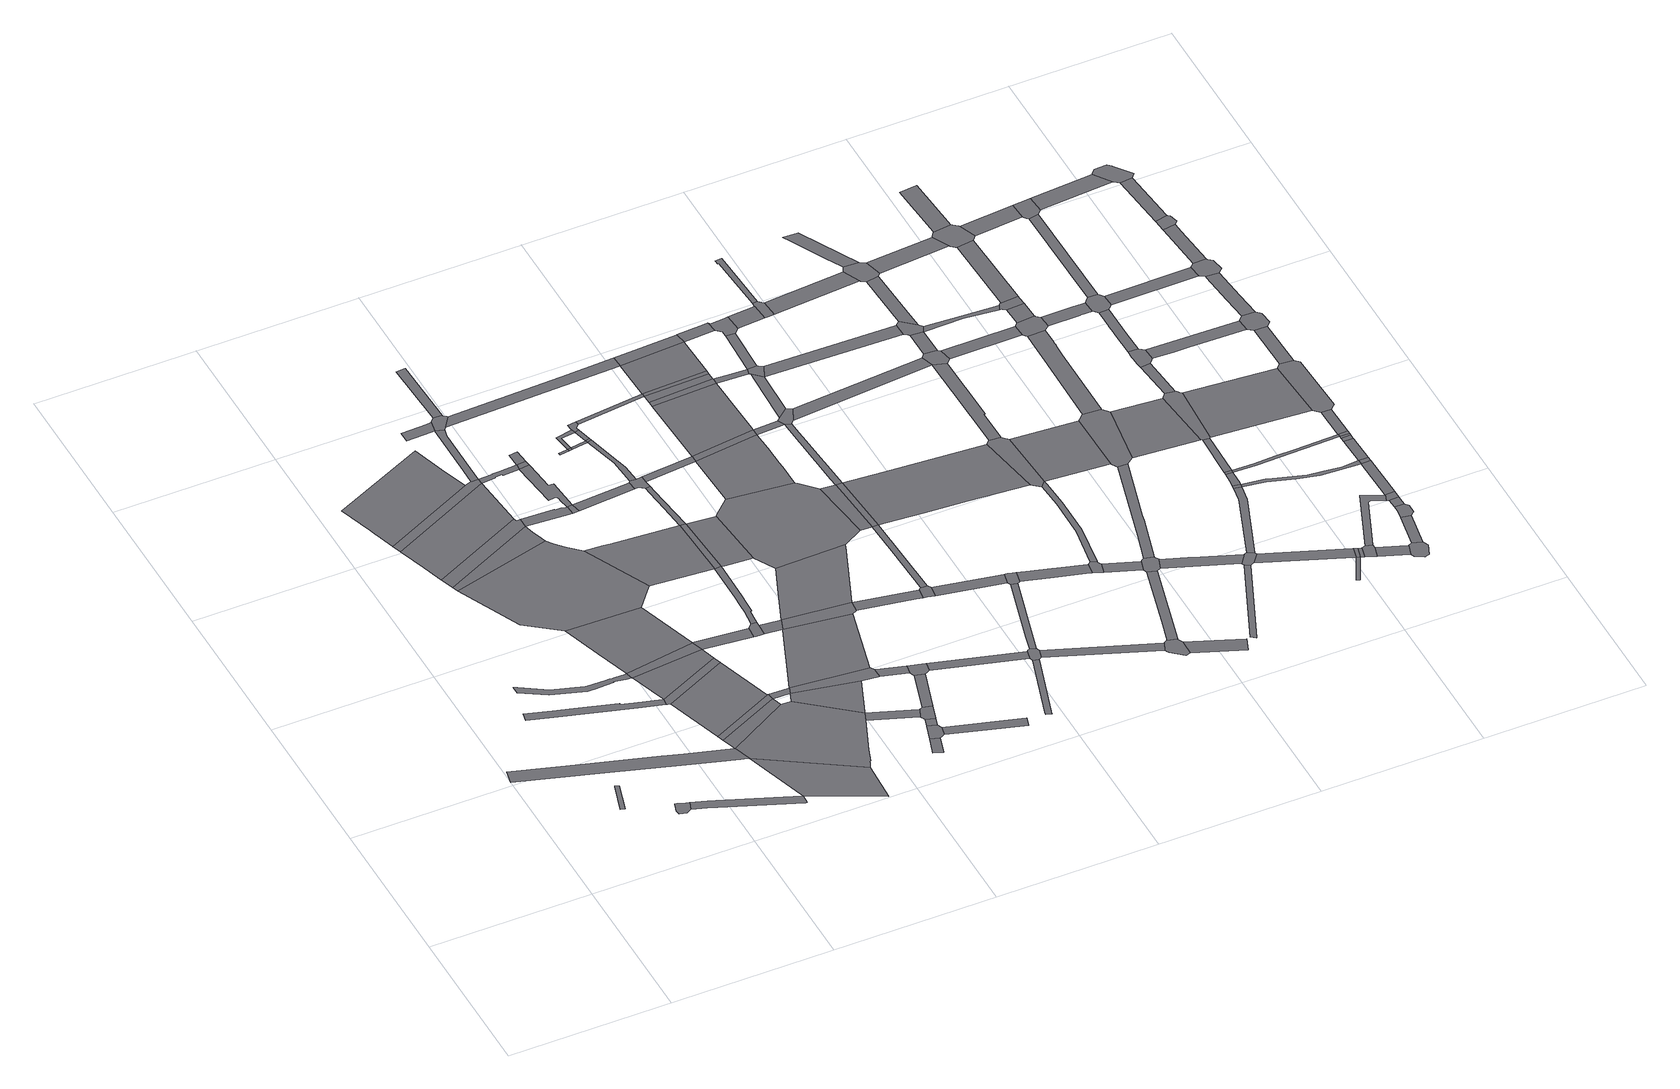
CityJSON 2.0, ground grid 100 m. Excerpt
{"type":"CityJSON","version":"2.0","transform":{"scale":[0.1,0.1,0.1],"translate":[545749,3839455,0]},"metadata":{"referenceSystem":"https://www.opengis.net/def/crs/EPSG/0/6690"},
"CityObjects":{
"road1":{"type":"Road","geometry":[{"type":"MultiSurface","lod":"1","boundaries":[[[0,1,2,3,4,5]]]}]},
"road2":{"type":"Road","geometry":[{"type":"MultiSurface","lod":"1","boundaries":[[[6,7,8,9,10,11,12,13]]]}]},
"road3":{"type":"Road","attributes":{"RoadStructureAttribute.sectionType":"1"},"geometry":[{"type":"MultiSurface","lod":"1","boundaries":[[[14,15,16,17,18,19,20,21,22,23,24,25,26]]]}]},
"road4":{"type":"Road","attributes":{"RoadStructureAttribute.sectionType":"1"},"geometry":[{"type":"MultiSurface","lod":"1","boundaries":[[[27,28,29,30,31,32,33,34,35,36,37,38]]]}]},
"road5":{"type":"Road","attributes":{"RoadStructureAttribute.sectionType":"1"},"geometry":[{"type":"MultiSurface","lod":"1","boundaries":[[[39,40,41,42,43,44,45,46,47,48,49,50,51,52,53,54,55,56,57,58,59,60,61]]]}]},
"road6":{"type":"Road","attributes":{"RoadStructureAttribute.sectionType":"1"},"geometry":[{"type":"MultiSurface","lod":"1","boundaries":[[[62,63,13,12,64,65,66,67,68,69]]]}]},
"road7":{"type":"Road","attributes":{"function":"2","RoadStructureAttribute.sectionType":"1"},"geometry":[{"type":"MultiSurface","lod":"1","boundaries":[[[70,71,72,73,74,75,76,77,78]]]}]},
"road8":{"type":"Road","geometry":[{"type":"MultiSurface","lod":"1","boundaries":[[[79,80,81,82,83,84]]]}]},
"road9":{"type":"Road","attributes":{"RoadStructureAttribute.sectionType":"1"},"geometry":[{"type":"MultiSurface","lod":"1","boundaries":[[[85,84,83,86,87,88]]]}]},
"road10":{"type":"Road","attributes":{"function":"2","RoadStructureAttribute.sectionType":"1"},"geometry":[{"type":"MultiSurface","lod":"1","boundaries":[[[89,90,87,86,91,92]]]}]},
"road11":{"type":"Road","attributes":{"RoadStructureAttribute.sectionType":"1"},"geometry":[{"type":"MultiSurface","lod":"1","boundaries":[[[93,94,95,78,77,81,80,96,97]]]}]},
"road12":{"type":"Road","geometry":[{"type":"MultiSurface","lod":"1","boundaries":[[[98,99,100,92,91,101,102,103,104,105,106]]]}]},
"road13":{"type":"Road","attributes":{"function":"2","RoadStructureAttribute.sectionType":"1"},"geometry":[{"type":"MultiSurface","lod":"1","boundaries":[[[107,108,109,110,111,38,112]]]}]},
"road14":{"type":"Road","attributes":{"function":"2","RoadStructureAttribute.sectionType":"1"},"geometry":[{"type":"MultiSurface","lod":"1","boundaries":[[[102,113,114,115,116,117,118,103]]]}]},
"road15":{"type":"Road","geometry":[{"type":"MultiSurface","lod":"1","boundaries":[[[25,119,69,120,121]]]}]},
"road16":{"type":"Road","geometry":[{"type":"MultiSurface","lod":"1","boundaries":[[[112,38,37,122,123,124,125]]]}]},
"road17":{"type":"Road","geometry":[{"type":"MultiSurface","lod":"1","boundaries":[[[117,116,61,60,109,108]]]}]},
"road18":{"type":"Road","attributes":{"function":"2","RoadStructureAttribute.sectionType":"1"},"geometry":[{"type":"MultiSurface","lod":"1","boundaries":[[[125,124,126,127]]]}]},
"road19":{"type":"Road","geometry":[{"type":"MultiSurface","lod":"1","boundaries":[[[128,129,130,131,132,26,133]]]}]},
"road20":{"type":"Road","geometry":[{"type":"MultiSurface","lod":"1","boundaries":[[[127,126,130,129,134]]]}]},
"road21":{"type":"Road","geometry":[{"type":"MultiSurface","lod":"1","boundaries":[[[133,26,25,121,135,136,137,138,139,140,141,142]]]}]},
"road22":{"type":"Road","attributes":{"RoadStructureAttribute.sectionType":"1"},"geometry":[{"type":"MultiSurface","lod":"1","boundaries":[[[143,144,145,146,147,148]]]}]},
"road23":{"type":"Road","geometry":[{"type":"MultiSurface","lod":"1","boundaries":[[[149,134,129,150,151]]]}]},
"road24":{"type":"Road","attributes":{"RoadStructureAttribute.sectionType":"1"},"geometry":[{"type":"MultiSurface","lod":"1","boundaries":[[[148,152,93,97,153,154,155]]]}]},
"road25":{"type":"Road","geometry":[{"type":"MultiSurface","lod":"1","boundaries":[[[156,157,158,159,88,87,160,161,162]]]}]},
"road26":{"type":"Road","attributes":{"RoadStructureAttribute.sectionType":"1"},"geometry":[{"type":"MultiSurface","lod":"1","boundaries":[[[163,164,117,108,165,166]]]}]},
"road27":{"type":"Road","geometry":[{"type":"MultiSurface","lod":"1","boundaries":[[[167,168,169,170,96,80,171,172,173,174,175]]]}]},
"road28":{"type":"Road","geometry":[{"type":"MultiSurface","lod":"1","boundaries":[[[176,177,178,143,148,155,179,180,181,182,183,184]]]}]},
"road29":{"type":"Road","geometry":[{"type":"MultiSurface","lod":"1","boundaries":[[[150,185,142,141,186,187]]]}]},
"road30":{"type":"Road","geometry":[{"type":"MultiSurface","lod":"1","boundaries":[[[188,162,161,189]]]}]},
"road31":{"type":"Road","attributes":{"RoadStructureAttribute.sectionType":"1"},"geometry":[{"type":"MultiSurface","lod":"1","boundaries":[[[190,191,192,193,175,194,195,196,197,198,199,162,188]]]}]},
"road32":{"type":"Road","attributes":{"RoadStructureAttribute.sectionType":"1"},"geometry":[{"type":"MultiSurface","lod":"1","boundaries":[[[200,201,176,184]]]}]},
"road33":{"type":"Road","attributes":{"function":"2","RoadStructureAttribute.sectionType":"1"},"geometry":[{"type":"MultiSurface","lod":"1","boundaries":[[[202,203,106,105,204,205,206]]]}]},
"road34":{"type":"Road","geometry":[{"type":"MultiSurface","lod":"1","boundaries":[[[207,167,175,193]]]}]},
"road35":{"type":"Road","geometry":[{"type":"MultiSurface","lod":"1","boundaries":[[[208,209,167,207]]]}]},
"road36":{"type":"Road","geometry":[{"type":"MultiSurface","lod":"1","boundaries":[[[210,211,166,165,212,213,214,215,216]]]}]},
"road37":{"type":"Road","geometry":[{"type":"MultiSurface","lod":"1","boundaries":[[[151,150,187,217,218,219,220,221]]]}]},
"road38":{"type":"Road","attributes":{"RoadStructureAttribute.sectionType":"1"},"geometry":[{"type":"MultiSurface","lod":"1","boundaries":[[[141,140,222,223]]]}]},
"road39":{"type":"Road","attributes":{"RoadStructureAttribute.sectionType":"1"},"geometry":[{"type":"MultiSurface","lod":"1","boundaries":[[[224,225,215,214,226,227]]]}]},
"road40":{"type":"Road","attributes":{"RoadStructureAttribute.sectionType":"1"},"geometry":[{"type":"MultiSurface","lod":"1","boundaries":[[[228,229,230,231]]]}]},
"road41":{"type":"Road","attributes":{"RoadStructureAttribute.sectionType":"1"},"geometry":[{"type":"MultiSurface","lod":"1","boundaries":[[[232,233,234,235,236,205,237,238,239,240,210,216]]]}]},
"road42":{"type":"Road","attributes":{"RoadStructureAttribute.sectionType":"1"},"geometry":[{"type":"MultiSurface","lod":"1","boundaries":[[[241,188,189,242]]]}]},
"road43":{"type":"Road","geometry":[{"type":"MultiSurface","lod":"1","boundaries":[[[226,243,244,151,221,245]]]}]},
"road44":{"type":"Road","geometry":[{"type":"MultiSurface","lod":"1","boundaries":[[[246,228,231,247,248,249,250,251,252,253]]]}]},
"road45":{"type":"Road","attributes":{"RoadStructureAttribute.sectionType":"1"},"geometry":[{"type":"MultiSurface","lod":"1","boundaries":[[[254,246,253,255]]]}]},
"road46":{"type":"Road","geometry":[{"type":"MultiSurface","lod":"1","boundaries":[[[256,257,258,259]]]}]},
"road47":{"type":"Road","geometry":[{"type":"MultiSurface","lod":"1","boundaries":[[[260,223,222,261,262,254,255,263]]]}]},
"road48":{"type":"Road","geometry":[{"type":"MultiSurface","lod":"1","boundaries":[[[206,205,236,264]]]}]},
"road49":{"type":"Road","geometry":[{"type":"MultiSurface","lod":"1","boundaries":[[[265,256,259,266]]]}]},
"road50":{"type":"Road","attributes":{"RoadStructureAttribute.sectionType":"1"},"geometry":[{"type":"MultiSurface","lod":"1","boundaries":[[[267,268,256,265,269,270]]]}]},
"road51":{"type":"Road","attributes":{"RoadStructureAttribute.sectionType":"1"},"geometry":[{"type":"MultiSurface","lod":"1","boundaries":[[[271,265,266,272]]]}]},
"road52":{"type":"Road","attributes":{"RoadStructureAttribute.sectionType":"1"},"geometry":[{"type":"MultiSurface","lod":"1","boundaries":[[[273,274,275,276,277,206,264]]]}]},
"road53":{"type":"Road","geometry":[{"type":"MultiSurface","lod":"1","boundaries":[[[227,226,245,278,279,280]]]}]},
"road54":{"type":"Road","attributes":{"RoadStructureAttribute.sectionType":"1"},"geometry":[{"type":"MultiSurface","lod":"1","boundaries":[[[281,219,218,282,283]]]}]},
"road55":{"type":"Road","attributes":{"RoadStructureAttribute.sectionType":"1"},"geometry":[{"type":"MultiSurface","lod":"1","boundaries":[[[284,260,263,285]]]}]},
"road56":{"type":"Road","geometry":[{"type":"MultiSurface","lod":"1","boundaries":[[[286,241,242,287,275,274,288,289,290]]]}]},
"road57":{"type":"Road","attributes":{"function":"2","RoadStructureAttribute.sectionType":"1"},"geometry":[{"type":"MultiSurface","lod":"1","boundaries":[[[291,264,236,292,293,294,295,296,297]]]}]},
"road58":{"type":"Road","attributes":{"RoadStructureAttribute.sectionType":"1"},"geometry":[{"type":"MultiSurface","lod":"1","boundaries":[[[298,299,300,272,301,286,290]]]}]},
"road59":{"type":"Road","geometry":[{"type":"MultiSurface","lod":"1","boundaries":[[[302,271,272,300]]]}]},
"road60":{"type":"Road","attributes":{"RoadStructureAttribute.sectionType":"1"},"geometry":[{"type":"MultiSurface","lod":"1","boundaries":[[[303,270,271,302]]]}]},
"road61":{"type":"Road","attributes":{"RoadStructureAttribute.sectionType":"1"},"geometry":[{"type":"MultiSurface","lod":"1","boundaries":[[[250,249,304,305,306]]]}]},
"road62":{"type":"Road","geometry":[{"type":"MultiSurface","lod":"1","boundaries":[[[307,308,309,267,270,303,310,311]]]}]},
"road63":{"type":"Road","attributes":{"RoadStructureAttribute.sectionType":"1"},"geometry":[{"type":"MultiSurface","lod":"1","boundaries":[[[312,313,180,179,314]]]}]},
"road64":{"type":"Road","geometry":[{"type":"MultiSurface","lod":"1","boundaries":[[[283,282,315,316,284,285,317,318,319,320]]]}]},
"road65":{"type":"Road","geometry":[{"type":"MultiSurface","lod":"1","boundaries":[[[321,322,323,324,325,227,280]]]}]},
"road66":{"type":"Road"},
"road67":{"type":"Road","attributes":{"RoadStructureAttribute.sectionType":"1"},"geometry":[{"type":"MultiSurface","lod":"1","boundaries":[[[326,289,288,327]]]}]},
"road68":{"type":"Road","attributes":{"RoadStructureAttribute.sectionType":"1"},"geometry":[{"type":"MultiSurface","lod":"1","boundaries":[[[328,307,311,329]]]}]},
"road69":{"type":"Road","attributes":{"RoadStructureAttribute.sectionType":"1"},"geometry":[{"type":"MultiSurface","lod":"1","boundaries":[[[280,279,330,331,332,333]]]}]},
"road70":{"type":"Road","attributes":{"RoadStructureAttribute.sectionType":"1"},"geometry":[{"type":"MultiSurface","lod":"1","boundaries":[[[320,319,334,335]]]}]},
"road71":{"type":"Road","geometry":[{"type":"MultiSurface","lod":"1","boundaries":[[[336,337,338,297,296,339,324,323,340,341,342,343]]]}]},
"road72":{"type":"Road","attributes":{"RoadStructureAttribute.sectionType":"1"},"geometry":[{"type":"MultiSurface","lod":"1","boundaries":[[[344,345,346,347,348,349,350]]]}]},
"road73":{"type":"Road","geometry":[{"type":"MultiSurface","lod":"1","boundaries":[[[351,352,353,354,355,356,357,358,327,359,360,336,343]]]}]},
"road74":{"type":"Road","geometry":[{"type":"MultiSurface","lod":"1","boundaries":[[[361,326,327,358]]]}]},
"road75":{"type":"Road","geometry":[{"type":"MultiSurface","lod":"1","boundaries":[[[362,363,332,331,364,365,366,367,368,369]]]}]},
"road76":{"type":"Road","geometry":[{"type":"MultiSurface","lod":"1","boundaries":[[[370,371,372,373,326,361]]]}]},
"road77":{"type":"Road","geometry":[{"type":"MultiSurface","lod":"1","boundaries":[[[374,375,376,335,334,377,344,350,378,379,380,381,382,383]]]}]},
"road78":{"type":"Road","attributes":{"RoadStructureAttribute.sectionType":"1"},"geometry":[{"type":"MultiSurface","lod":"1","boundaries":[[[384,385,386,387,362,369]]]}]},
"road79":{"type":"Road","geometry":[{"type":"MultiSurface","lod":"1","boundaries":[[[388,389,373,372,390]]]}]},
"road80":{"type":"Road","attributes":{"RoadStructureAttribute.sectionType":"1"},"geometry":[{"type":"MultiSurface","lod":"1","boundaries":[[[391,329,392,389,388]]]}]},
"road81":{"type":"Road","attributes":{"function":"2"},"geometry":[{"type":"MultiSurface","lod":"1","boundaries":[[[341,340,385,393]]]}]},
"road82":{"type":"Road","geometry":[{"type":"MultiSurface","lod":"1","boundaries":[[[394,328,329,391]]]}]},
"road83":{"type":"Road","attributes":{"RoadStructureAttribute.sectionType":"1"},"geometry":[{"type":"MultiSurface","lod":"1","boundaries":[[[395,314,328,394,396]]]}]},
"road84":{"type":"Road","geometry":[{"type":"MultiSurface","lod":"1","boundaries":[[[397,393,385,384,398]]]}]},
"road85":{"type":"Road","attributes":{"RoadStructureAttribute.sectionType":"1"},"geometry":[{"type":"MultiSurface","lod":"1","boundaries":[[[366,365,399,400]]]}]},
"road86":{"type":"Road","geometry":[{"type":"MultiSurface","lod":"1","boundaries":[[[401,312,314,395]]]}]},
"road87":{"type":"Road","attributes":{"RoadStructureAttribute.sectionType":"1"},"geometry":[{"type":"MultiSurface","lod":"1","boundaries":[[[402,403,374,383,404,405]]]}]},
"road88":{"type":"Road","attributes":{"RoadStructureAttribute.sectionType":"1"},"geometry":[{"type":"MultiSurface","lod":"1","boundaries":[[[406,361,358,407,408]]]}]},
"road89":{"type":"Road","attributes":{"RoadStructureAttribute.sectionType":"1"},"geometry":[{"type":"MultiSurface","lod":"1","boundaries":[[[408,409,410,411,412,393,397,413,414,415]]]}]},
"road90":{"type":"Road","attributes":{"RoadStructureAttribute.sectionType":"1"},"geometry":[{"type":"MultiSurface","lod":"1","boundaries":[[[416,380,379,417,418]]]}]},
"road91":{"type":"Road","geometry":[{"type":"MultiSurface","lod":"1","boundaries":[[[419,420,421,422,423,406,408,415,424,425,426]]]}]},
"road92":{"type":"Road"},
"road93":{"type":"Road","attributes":{"RoadStructureAttribute.sectionType":"1"},"geometry":[{"type":"MultiSurface","lod":"1","boundaries":[[[427,390,372,428,429]]]}]},
"road94":{"type":"Road","geometry":[{"type":"MultiSurface","lod":"1","boundaries":[[[430,431,432,400,399,433,402,405,434,435]]]}]},
"road95":{"type":"Road","attributes":{"RoadStructureAttribute.sectionType":"1"},"geometry":[{"type":"MultiSurface","lod":"1","boundaries":[[[436,437,438,439,421,420,440,441]]]}]},
"road96":{"type":"Road","attributes":{"RoadStructureAttribute.sectionType":"1"},"geometry":[{"type":"MultiSurface","lod":"1","boundaries":[[[442,443,444,401,395,445]]]}]},
"road97":{"type":"Road","geometry":[{"type":"MultiSurface","lod":"1","boundaries":[[[446,447,429,428,448,436,441,449]]]}]},
"road98":{"type":"Road","attributes":{"RoadStructureAttribute.sectionType":"1"},"geometry":[{"type":"MultiSurface","lod":"1","boundaries":[[[450,451,452,429,447,453]]]}]},
"road99":{"type":"Road","attributes":{"RoadStructureAttribute.sectionType":"1"},"geometry":[{"type":"MultiSurface","lod":"1","boundaries":[[[454,455,456,457,435,434,458,459,460,461,462]]]}]},
"road100":{"type":"Road","attributes":{"function":"2"},"geometry":[{"type":"MultiSurface","lod":"1","boundaries":[[[463,398,384,464,465,466,467,468,469]]]}]},
"road101":{"type":"Road","geometry":[{"type":"MultiSurface","lod":"1","boundaries":[[[470,471,472,442,445,473,474,475,450,453,476,477,478]]]}]},
"road102":{"type":"Road","geometry":[{"type":"MultiSurface","lod":"1","boundaries":[[[479,480,481,418,417,482,483,484,485,486,487,488,489,490]]]}]},
"road103":{"type":"Road","attributes":{"RoadStructureAttribute.sectionType":"1"},"geometry":[{"type":"MultiSurface","lod":"1","boundaries":[[[491,492,478,477,493]]]}]},
"road104":{"type":"Road","geometry":[{"type":"MultiSurface","lod":"1","boundaries":[[[494,495,496,462,461,497,498,499,500,501]]]}]},
"road105":{"type":"Road","attributes":{"RoadStructureAttribute.sectionType":"1"},"geometry":[{"type":"MultiSurface","lod":"1","boundaries":[[[502,426,425,503]]]}]},
"road106":{"type":"Road","attributes":{"RoadStructureAttribute.sectionType":"1"},"geometry":[{"type":"MultiSurface","lod":"1","boundaries":[[[504,505,479,490,506]]]}]},
"road107":{"type":"Road","attributes":{"RoadStructureAttribute.sectionType":"1"},"geometry":[{"type":"MultiSurface","lod":"1","boundaries":[[[487,486,507,508]]]}]},
"road108":{"type":"Road","geometry":[{"type":"MultiSurface","lod":"1","boundaries":[[[509,510,511,512,491,493,513,514,515,516]]]}]},
"road109":{"type":"Road","attributes":{"RoadStructureAttribute.sectionType":"1"},"geometry":[{"type":"MultiSurface","lod":"1","boundaries":[[[498,497,517,518]]]}]},
"road110":{"type":"Road","attributes":{"RoadStructureAttribute.sectionType":"1"},"geometry":[{"type":"MultiSurface","lod":"1","boundaries":[[[519,449,441,520,521]]]}]},
"road111":{"type":"Road","attributes":{"RoadStructureAttribute.sectionType":"1"},"geometry":[{"type":"MultiSurface","lod":"1","boundaries":[[[522,523,524,525,526,511,510]]]}]},
"road112":{"type":"Road","attributes":{"RoadStructureAttribute.sectionType":"1"},"geometry":[{"type":"MultiSurface","lod":"1","boundaries":[[[527,528,529,530,531,532,533,494,501]]]}]},
"road113":{"type":"Road","geometry":[{"type":"MultiSurface","lod":"1","boundaries":[[[534,535,536,518,517,537,538,504,506,539,540,541,542,543,544,545]]]}]},
"road114":{"type":"Road","geometry":[{"type":"MultiSurface","lod":"1","boundaries":[[[546,547,548,469,468,531,530,549,550]]]}]},
"road115":{"type":"Road","attributes":{"RoadStructureAttribute.sectionType":"1"},"geometry":[{"type":"MultiSurface","lod":"1","boundaries":[[[551,516,515,552]]]}]},
"road116":{"type":"Road","attributes":{"RoadStructureAttribute.sectionType":"1"},"geometry":[{"type":"MultiSurface","lod":"1","boundaries":[[[503,553,554,546,550,555,556,557,558,559,560]]]}]},
"road117":{"type":"Road","attributes":{"RoadStructureAttribute.sectionType":"1"},"geometry":[{"type":"MultiSurface","lod":"1","boundaries":[[[561,562,563,564,565]]]}]},
"road118":{"type":"Road","attributes":{"RoadStructureAttribute.sectionType":"1"},"geometry":[{"type":"MultiSurface","lod":"1","boundaries":[[[566,567,542,541,568,569]]]}]},
"road119":{"type":"Road","attributes":{"RoadStructureAttribute.sectionType":"1"},"geometry":[{"type":"MultiSurface","lod":"1","boundaries":[[[570,571,572,573,574,534,545]]]}]},
"road120":{"type":"Road","attributes":{"function":"2"},"geometry":[{"type":"MultiSurface","lod":"1","boundaries":[[[549,530,575,576]]]}]},
"road121":{"type":"Road","geometry":[{"type":"MultiSurface","lod":"1","boundaries":[[[577,502,503,560,578,579,580]]]}]},
"road122":{"type":"Road","attributes":{"RoadStructureAttribute.sectionType":"1"},"geometry":[{"type":"MultiSurface","lod":"1","boundaries":[[[581,577,580,582,583]]]}]},
"road123":{"type":"Road","geometry":[{"type":"MultiSurface","lod":"1","boundaries":[[[584,585,521,520,586,587,581,583,588,589]]]}]},
"road124":{"type":"Road","attributes":{"RoadStructureAttribute.sectionType":"1"},"geometry":[{"type":"MultiSurface","lod":"1","boundaries":[[[590,591,592,593,584,589]]]}]},
"road125":{"type":"Road","attributes":{"RoadStructureAttribute.sectionType":"1"},"geometry":[{"type":"MultiSurface","lod":"1","boundaries":[[[594,595,596,597,598,599,600,601,602]]]}]},
"road126":{"type":"Road","geometry":[{"type":"MultiSurface","lod":"1","boundaries":[[[603,569,568,604,561,565,605,606,607,608,609]]]}]},
"road127":{"type":"Road","geometry":[{"type":"MultiSurface","lod":"1","boundaries":[[[599,610,611,551,552,612,593,592,613,614,615,600]]]}]},
"road128":{"type":"Road","geometry":[{"type":"MultiSurface","lod":"1","boundaries":[[[616,617,618,576,575,619,573,572,620,621,622,623]]]}]},
"road129":{"type":"Road","attributes":{"RoadStructureAttribute.sectionType":"1"},"geometry":[{"type":"MultiSurface","lod":"1","boundaries":[[[579,578,624,625]]]}]},
"road130":{"type":"Road","attributes":{"RoadStructureAttribute.sectionType":"1"},"geometry":[{"type":"MultiSurface","lod":"1","boundaries":[[[626,627,588,583,628,629,630,631]]]}]},
"road131":{"type":"Road","attributes":{"RoadStructureAttribute.sectionType":"1"},"geometry":[{"type":"MultiSurface","lod":"1","boundaries":[[[632,633,634,603,609,635,636]]]}]},
"road132":{"type":"Road","attributes":{"RoadStructureAttribute.sectionType":"1"},"geometry":[{"type":"MultiSurface","lod":"1","boundaries":[[[608,607,637,638,639]]]}]},
"road133":{"type":"Road","attributes":{"RoadStructureAttribute.sectionType":"1"},"geometry":[{"type":"MultiSurface","lod":"1","boundaries":[[[640,641,642,643,644,645,646,647,648,649,650,616,623]]]}]},
"road134":{"type":"Road","attributes":{"RoadStructureAttribute.sectionType":"1"},"geometry":[{"type":"MultiSurface","lod":"1","boundaries":[[[651,615,614,652]]]}]},
"road135":{"type":"Road","attributes":{"function":"2"},"geometry":[{"type":"MultiSurface","lod":"1","boundaries":[[[622,621,653,654]]]}]},
"road136":{"type":"Road","geometry":[{"type":"MultiSurface","lod":"1","boundaries":[[[655,632,636,656]]]}]},
"road137":{"type":"Road","attributes":{"RoadStructureAttribute.sectionType":"1"},"geometry":[{"type":"MultiSurface","lod":"1","boundaries":[[[657,658,655,656,659,660,661]]]}]},
"road138":{"type":"Road","geometry":[{"type":"MultiSurface","lod":"1","boundaries":[[[638,662,663,664,665]]]}]},
"road139":{"type":"Road","geometry":[{"type":"MultiSurface","lod":"1","boundaries":[[[666,657,661,667]]]}]},
"road140":{"type":"Road","geometry":[{"type":"MultiSurface","lod":"1","boundaries":[[[668,669,670,625,624,647,646,671,672,673]]]}]},
"road141":{"type":"Road","attributes":{"RoadStructureAttribute.sectionType":"1"},"geometry":[{"type":"MultiSurface","lod":"1","boundaries":[[[674,675,676,670,669]]]}]},
"road142":{"type":"Road","attributes":{"RoadStructureAttribute.sectionType":"1"},"geometry":[{"type":"MultiSurface","lod":"1","boundaries":[[[677,666,667,678,679]]]}]},
"road143":{"type":"Road","geometry":[{"type":"MultiSurface","lod":"1","boundaries":[[[680,681,682,683,631,630,684,685,686,676,675]]]}]},
"road144":{"type":"Road","geometry":[{"type":"MultiSurface","lod":"1","boundaries":[[[639,638,665,687]]]}]},
"road145":{"type":"Road","attributes":{"RoadStructureAttribute.sectionType":"1"},"geometry":[{"type":"MultiSurface","lod":"1","boundaries":[[[687,665,688,689]]]}]},
"road146":{"type":"Road","geometry":[{"type":"MultiSurface","lod":"1","boundaries":[[[690,689,688,691,692,693]]]}]},
"road147":{"type":"Road","attributes":{"RoadStructureAttribute.sectionType":"1"},"geometry":[{"type":"MultiSurface","lod":"1","boundaries":[[[694,695,696,682,681]]]}]},
"road148":{"type":"Road","geometry":[{"type":"MultiSurface","lod":"1","boundaries":[[[697,698,654,653,699,677,679,700,701,702,703,704,705]]]}]},
"road149":{"type":"Road","geometry":[{"type":"MultiSurface","lod":"1","boundaries":[[[706,707,708,709,710,651,652,711,712,695,694,713,714,715,716]]]}]},
"road150":{"type":"Road","attributes":{"RoadStructureAttribute.sectionType":"1"},"geometry":[{"type":"MultiSurface","lod":"1","boundaries":[[[717,718,719,720,673,672,721,722,723]]]}]},
"road151":{"type":"Road","attributes":{"RoadStructureAttribute.sectionType":"1"},"geometry":[{"type":"MultiSurface","lod":"1","boundaries":[[[724,692,691,725,726]]]}]},
"road152":{"type":"Road","attributes":{"RoadStructureAttribute.sectionType":"1"},"geometry":[{"type":"MultiSurface","lod":"1","boundaries":[[[727,728,697,705]]]}]},
"road153":{"type":"Road","attributes":{"RoadStructureAttribute.sectionType":"1"},"geometry":[{"type":"MultiSurface","lod":"1","boundaries":[[[729,730,731,709,708]]]}]},
"road154":{"type":"Road","attributes":{"RoadStructureAttribute.sectionType":"1"},"geometry":[{"type":"MultiSurface","lod":"1","boundaries":[[[732,733,734,735,736,737,656,636,738,739,740,741,742]]]}]},
"road155":{"type":"Road","geometry":[{"type":"MultiSurface","lod":"1","boundaries":[[[743,744,745,746,747,748,728,727,749,750,751]]]}]},
"road156":{"type":"Road","attributes":{"RoadStructureAttribute.sectionType":"1"},"geometry":[{"type":"MultiSurface","lod":"1","boundaries":[[[752,690,693,753,754,755,756]]]}]},
"road157":{"type":"Road","attributes":{"RoadStructureAttribute.sectionType":"1"},"geometry":[{"type":"MultiSurface","lod":"1","boundaries":[[[757,758,759,760,667,661,761,762,763]]]}]},
"road158":{"type":"Road","geometry":[{"type":"MultiSurface","lod":"1","boundaries":[[[764,726,725,765,766,767,768,769,770,771,772,773,774]]]}]},
"road159":{"type":"Road","attributes":{"RoadStructureAttribute.sectionType":"1"},"geometry":[{"type":"MultiSurface","lod":"1","boundaries":[[[775,776,777,778,779,780,781,744,743]]]}]},
"road160":{"type":"Road","geometry":[{"type":"MultiSurface","lod":"1","boundaries":[[[782,783,784,717,723,785,777,776,786,787,788,789,790]]]}]},
"road161":{"type":"Road","attributes":{"RoadStructureAttribute.sectionType":"1"},"geometry":[{"type":"MultiSurface","lod":"1","boundaries":[[[791,764,774,792]]]}]},
"road162":{"type":"Road","attributes":{"RoadStructureAttribute.sectionType":"1"},"geometry":[{"type":"MultiSurface","lod":"1","boundaries":[[[793,716,715,794]]]}]},
"road163":{"type":"Road","attributes":{"function":"2"},"geometry":[{"type":"MultiSurface","lod":"1","boundaries":[[[702,701,795,796]]]}]},
"road164":{"type":"Road","geometry":[{"type":"MultiSurface","lod":"1","boundaries":[[[797,798,799,791,792,800,801,802,803]]]}]},
"road165":{"type":"Road","attributes":{"RoadStructureAttribute.sectionType":"1"},"geometry":[{"type":"MultiSurface","lod":"1","boundaries":[[[804,805,798,797]]]}]},
"road166":{"type":"Road","geometry":[{"type":"MultiSurface","lod":"1","boundaries":[[[806,756,755,805,804]]]}]},
"road167":{"type":"Road","attributes":{"RoadStructureAttribute.sectionType":"1"},"geometry":[{"type":"MultiSurface","lod":"1","boundaries":[[[807,808,782,790]]]}]},
"road168":{"type":"Road","attributes":{"RoadStructureAttribute.sectionType":"1"},"geometry":[{"type":"MultiSurface","lod":"1","boundaries":[[[809,741,810,756,806]]]}]},
"road169":{"type":"Road","attributes":{"RoadStructureAttribute.sectionType":"1"},"geometry":[{"type":"MultiSurface","lod":"1","boundaries":[[[751,750,811,812,813,814]]]}]},
"road170":{"type":"Road","geometry":[{"type":"MultiSurface","lod":"1","boundaries":[[[815,742,741,809]]]}]},
"road171":{"type":"Road","attributes":{"RoadStructureAttribute.sectionType":"1"},"geometry":[{"type":"MultiSurface","lod":"1","boundaries":[[[816,817,818,819,742,815]]]}]},
"road172":{"type":"Road","geometry":[{"type":"MultiSurface","lod":"1","boundaries":[[[820,821,822,793,794,823,824,808,807,825,826,827]]]}]},
"road173":{"type":"Road","geometry":[{"type":"MultiSurface","lod":"1","boundaries":[[[828,829,818,817,830]]]}]},
"road174":{"type":"Road","attributes":{"RoadStructureAttribute.sectionType":"1"},"geometry":[{"type":"MultiSurface","lod":"1","boundaries":[[[831,832,763,829,828]]]}]},
"road175":{"type":"Road","geometry":[{"type":"MultiSurface","lod":"1","boundaries":[[[833,757,763,832]]]}]},
"road176":{"type":"Road","attributes":{"RoadStructureAttribute.sectionType":"1"},"geometry":[{"type":"MultiSurface","lod":"1","boundaries":[[[834,835,757,833,836]]]}]},
"road177":{"type":"Road","attributes":{"RoadStructureAttribute.sectionType":"1"},"geometry":[{"type":"MultiSurface","lod":"1","boundaries":[[[788,787,837,838]]]}]},
"road178":{"type":"Road","geometry":[{"type":"MultiSurface","lod":"1","boundaries":[[[839,840,796,795,841,834,836,842,843,844,845,846]]]}]},
"road179":{"type":"Road","attributes":{"RoadStructureAttribute.sectionType":"1"},"geometry":[{"type":"MultiSurface","lod":"1","boundaries":[[[847,839,846,848,849]]]}]},
"road180":{"type":"Road","attributes":{"RoadStructureAttribute.sectionType":"1"},"geometry":[{"type":"MultiSurface","lod":"1","boundaries":[[[850,820,827,851,852]]]}]},
"road181":{"type":"Road","geometry":[{"type":"MultiSurface","lod":"1","boundaries":[[[853,814,813,847,849,854,855,856]]]}]},
"road182":{"type":"Road","attributes":{"RoadStructureAttribute.sectionType":"1"},"geometry":[{"type":"MultiSurface","lod":"1","boundaries":[[[857,858,859,853,856,860,861]]]}]},
"road183":{"type":"Road","geometry":[{"type":"MultiSurface","lod":"1","boundaries":[[[862,863,864,865,838,837,857,861,866,867,868,869]]]}]},
"road184":{"type":"Road","attributes":{"RoadStructureAttribute.sectionType":"1"},"geometry":[{"type":"MultiSurface","lod":"1","boundaries":[[[870,871,872,873,865,864]]]}]},
"road185":{"type":"Road","geometry":[{"type":"MultiSurface","lod":"1","boundaries":[[[874,875,872,871,876,877,878]]]}]},
"road186":{"type":"Road","attributes":{"RoadStructureAttribute.sectionType":"1"},"geometry":[{"type":"MultiSurface","lod":"1","boundaries":[[[879,880,881,875,874]]]}]},
"road187":{"type":"Road","geometry":[{"type":"MultiSurface","lod":"1","boundaries":[[[882,883,884,885,850,852,886,881,880,887,888,889]]]}]}
},
"vertices":[
[529,740,0],[517,744,0],[506,749,0],[506,748,0],[450,563,0],[475,556,0],
[778,459,0],[752,468,0],[739,472,0],[720,415,0],[727,387,0],[770,375,0],[799,390,0],[818,446,0],
[969,822,0],[910,839,0],[847,860,0],[468,977,0],[20,1117,0],[1,1029,0],[531,864,0],[911,744,0],[1126,676,0],[1228,644,0],[1266,632,0],[1276,629,0],[1242,737,0],
[1060,1278,0],[905,1322,0],[827,1345,0],[829,1353,0],[585,1425,0],[469,1461,0],[312,1506,0],[301,1452,0],[451,1406,0],[906,1273,0],[1056,1232,0],[1064,1277,0],
[966,1556,0],[963,1556,0],[903,1557,0],[876,1557,0],[869,1557,0],[842,1557,0],[733,1560,0],[721,1560,0],[530,1624,0],[378,1719,0],[362,1728,0],[360,1730,0],[358,1680,0],[510,1587,0],[713,1519,0],[733,1520,0],[754,1520,0],[874,1522,0],[876,1527,0],[903,1525,0],[949,1517,0],[981,1512,0],[972,1556,0],
[960,398,0],[914,414,0],[915,352,0],[942,342,0],[1395,163,0],[1396,163,0],[1403,160,0],[1407,220,0],
[791,3526,0],[727,3726,0],[145,3456,0],[214,3243,0],[224,3211,0],[225,3208,0],[241,3161,0],[270,3071,0],[849,3347,0],
[941,3318,0],[941,3323,0],[289,3011,0],[347,2834,0],[390,2704,0],[971,2982,0],
[979,2961,0],[418,2618,0],[1000,2896,0],[1001,2960,0],
[1031,2798,0],[1017,2841,0],[431,2580,0],[1049,2743,0],
[893,3361,0],[890,3361,0],[885,3359,0],[938,3360,0],[938,3361,0],
[1131,2640,0],[1094,2684,0],[1075,2707,0],[621,2178,0],[822,2024,0],[1284,2013,0],[1375,2123,0],[1401,2155,0],[1204,2573,0],
[1435,1549,0],[1434,1553,0],[988,1511,0],[1058,1297,0],[1061,1285,0],[1462,1465,0],
[862,1897,0],[862,1896,0],[901,1773,0],[972,1557,0],[1409,1628,0],[1407,1635,0],
[1403,234,0],[1831,9,0],[1845,270,0],
[1066,1229,0],[1073,1227,0],[1081,1225,0],[1479,1413,0],
[1197,870,0],[1594,1059,0],
[1613,998,0],[1607,1017,0],[1211,828,0],[1236,753,0],[1236,751,0],[1627,953,0],
[1601,1059,0],
[1849,279,0],[1860,305,0],[1864,315,0],[1870,316,0],[1900,404,0],[1992,632,0],[2013,688,0],[1690,950,0],
[910,3899,0],[880,3897,0],[721,3892,0],[723,3822,0],[880,3825,0],[896,3826,0],
[1722,1056,0],[1714,1013,0],[1729,1056,0],
[894,3464,0],[938,3463,0],[939,3762,0],[950,3811,0],
[1263,2940,0],[1246,2947,0],[1210,2949,0],[1206,2955,0],[1263,2880,0],[1284,2880,0],[1279,2941,0],
[1425,1627,0],[1416,1628,0],[1737,1524,0],[1742,1599,0],
[1182,3375,0],[1073,3369,0],[1027,3366,0],[1026,3366,0],[1028,3331,0],[1033,3336,0],[1075,3339,0],[1075,3329,0],[1178,3338,0],
[937,3926,0],[925,3914,0],[913,3902,0],[961,3828,0],[1012,3901,0],[1008,3905,0],[1005,3907,0],[991,3920,0],[991,3923,0],
[1707,995,0],[2017,697,0],[2111,935,0],
[1313,2944,0],[1325,2883,0],
[1297,3146,0],[1262,3146,0],[1245,3334,0],[1244,3344,0],[1213,3034,0],[1241,3039,0],[1256,3041,0],[1263,3035,0],[1268,3024,0],[1270,3007,0],
[976,4362,0],[920,4360,0],
[1361,2560,0],[1321,2565,0],[1776,2125,0],[1789,2124,0],[1772,2530,0],
[1240,3381,0],
[1231,3473,0],[1179,3463,0],
[1773,1625,0],[1748,1604,0],[1751,1522,0],[1774,1520,0],[1799,1518,0],[1804,1596,0],[1806,1624,0],
[2211,925,0],[2221,923,0],[2219,987,0],[2205,1008,0],[2202,1012,0],
[2276,526,0],[2299,581,0],
[1925,1582,0],[1804,1594,0],[1908,1507,0],[1935,1581,0],
[2242,336,0],[2208,227,0],[2263,202,0],[2299,319,0],
[1812,1721,0],[1821,1721,0],[1824,1789,0],[1826,1864,0],[1830,2125,0],[1786,1865,0],[1784,1790,0],[1783,1732,0],[1773,1626,0],
[1675,2971,0],[1680,2912,0],
[1908,1505,0],[1743,1091,0],[2313,1453,0],
[2274,441,0],[2311,325,0],[2319,329,0],[2332,336,0],[2345,394,0],[2339,407,0],[2337,411,0],[2331,424,0],
[2291,495,0],[2347,477,0],
[1492,3367,0],[1432,3359,0],[1434,3344,0],[1493,3353,0],
[2320,591,0],[2282,513,0],[2284,509,0],[2377,574,0],
[1807,2528,0],
[1512,3371,0],[1513,3356,0],
[1583,3503,0],[1476,3483,0],[1499,3466,0],[1590,3477,0],
[1612,3388,0],[1616,3371,0],
[1771,2849,0],[1767,2891,0],[1736,2888,0],[1741,2849,0],[1757,2697,0],
[2340,1469,0],[2342,1471,0],[2351,1543,0],
[2228,984,0],[2382,875,0],[2394,937,0],
[2397,848,0],[2455,832,0],
[1686,2985,0],[1705,2914,0],[1763,2938,0],[1759,2982,0],[1722,2979,0],
[1835,2525,0],[1844,2124,0],[1850,2123,0],[1980,2113,0],[1992,2112,0],[2020,2110,0],[1987,2512,0],
[1713,3100,0],[1698,3157,0],[1642,3381,0],[1673,3155,0],
[1638,3397,0],
[1616,3486,0],
[2562,266,0],[2784,199,0],[2801,257,0],
[1632,3553,0],[1577,3547,0],[1581,3513,0],[1610,3507,0],[1634,3527,0],
[2051,3935,0],[1722,3924,0],[2054,3862,0],
[2388,865,0],[2390,860,0],[2467,838,0],[2474,841,0],[2487,847,0],[2498,907,0],
[2520,1969,0],[2526,1987,0],[2528,1987,0],[2094,1980,0],[2033,1826,0],
[2083,3013,0],[2085,2970,0],
[2062,3601,0],[2064,3575,0],
[2682,1411,0],[2722,1403,0],[2731,1471,0],[2353,1542,0],
[3030,693,0],[3043,751,0],
[2096,2615,0],[2019,2542,0],[1988,2513,0],[2066,2028,0],[2654,2058,0],[2601,2464,0],[2510,2557,0],[2498,2569,0],
[3040,674,0],[2914,261,0],[2908,240,0],[2941,226,0],[2941,228,0],[2947,249,0],[3074,663,0],
[2497,2579,0],[2495,2716,0],[2494,2762,0],[2494,2774,0],[2492,2856,0],[2492,2866,0],[2489,2924,0],[2485,3018,0],[2088,2852,0],[2098,2617,0],
[2484,3063,0],
[2747,1484,0],[2741,1480,0],[2745,1398,0],[2789,1389,0],[2799,1462,0],[2795,1467,0],[2786,1479,0],[2786,1483,0],
[2484,3080,0],[2480,3200,0],[2469,3500,0],[2067,3481,0],
[3066,765,0],[3063,764,0],[3055,759,0],[3036,681,0],[3082,668,0],[3094,675,0],[3109,731,0],[3103,745,0],[3100,751,0],[3100,754,0],
[2761,2054,0],[2725,2053,0],[2735,1827,0],[2747,1491,0],
[2467,3540,0],[2066,3521,0],[2469,3539,0],
[2466,3588,0],[2064,3568,0],
[2694,2455,0],
[2466,3614,0],
[2459,3885,0],[2459,3881,0],
[2734,2455,0],[2734,2454,0],
[3194,1310,0],[3210,1382,0],
[2449,3957,0],
[3206,1290,0],[3090,862,0],[3122,838,0],[3242,1280,0],
[2637,3071,0],[2645,3028,0],[2661,3029,0],
[2661,3022,0],[2662,3004,0],[2671,2858,0],[2691,2507,0],[2707,2858,0],[2703,2929,0],[2698,3015,0],
[3542,565,0],[3732,428,0],[3755,483,0],
[2724,3139,0],[2721,3140,0],[2659,3089,0],[2657,3087,0],[2650,3081,0],[2708,3028,0],[2716,3037,0],[2757,3122,0],
[2548,3535,0],[2665,3492,0],[2674,3528,0],
[3256,1371,0],[3230,1378,0],[3218,1381,0],[3199,1302,0],[3259,1289,0],[3275,1365,0],
[2674,3485,0],[2674,3481,0],[2672,3433,0],[2661,3141,0],[2730,3431,0],[2730,3432,0],
[2644,3969,0],[2598,3966,0],[2452,3958,0],[2654,3897,0],
[2739,3528,0],[2734,3530,0],[2667,3490,0],[2768,3512,0],
[2687,3828,0],[2675,3530,0],[2674,3529,0],[2745,3824,0],
[3471,1307,0],[3470,1308,0],[3329,1349,0],[3328,1349,0],[3262,1291,0],[3426,1243,0],[3619,1189,0],[3653,1178,0],[3662,1251,0],
[2984,2436,0],[2763,2053,0],[2805,2050,0],[3034,2033,0],[3296,2013,0],[3663,1985,0],[3593,2391,0],
[2746,3964,0],[2681,3959,0],[2657,3957,0],[2667,3886,0],[2689,3867,0],[2688,3859,0],[2760,3841,0],[2773,3855,0],[2767,3966,0],
[3782,496,0],[3778,495,0],[3756,483,0],[3733,426,0],[3738,415,0],[3747,399,0],[3821,338,0],[3850,347,0],[3852,445,0],[3843,464,0],[3837,476,0],[3838,479,0],
[2940,3979,0],[2783,3967,0],[2946,3868,0],
[3683,1265,0],[3681,1264,0],[3666,1253,0],[3711,1156,0],[3728,1223,0],[3724,1231,0],[3717,1244,0],[3718,1252,0],
[3586,3191,0],[3609,3112,0],
[3928,1055,0],[3823,653,0],[3983,1038,0],
[4148,228,0],[4181,312,0],
[2987,3994,0],[2970,4008,0],[2939,4006,0],[2940,3985,0],[2975,3870,0],[2983,3871,0],[3006,3873,0],[3000,3983,0],
[3917,1080,0],[3938,1148,0],
[3526,3496,0],[3578,3412,0],[3574,3495,0],
[2950,4386,0],[2948,4417,0],[2907,4415,0],[2908,4385,0],[2916,4384,0],
[3757,1528,0],[3760,1777,0],[3748,1945,0],[3746,1977,0],[3715,1942,0],[3726,1779,0],[3721,1526,0],
[3960,1164,0],[3945,1153,0],[3943,1152,0],[3919,1075,0],[3921,1072,0],[3996,1044,0],[4002,1047,0],[4007,1049,0],[4033,1120,0],[4032,1121,0],[4024,1138,0],[4019,1148,0],
[3619,2414,0],[3615,2410,0],[3599,2396,0],[3722,2372,0],[3689,2408,0],
[3504,4021,0],[3552,3913,0],
[3610,3100,0],[3613,2867,0],[3689,2411,0],[3686,2621,0],[3695,2622,0],[3692,2868,0],[3692,2892,0],[3689,3089,0],
[4437,869,0],[4436,868,0],[4206,320,0],[4235,299,0],[4468,852,0],
[4204,1054,0],[4185,1061,0],[4430,889,0],[4476,949,0],
[4100,1445,0],[4110,1485,0],[4224,1906,0],[4163,1904,0],[4014,1349,0],
[4137,1944,0],[4137,2344,0],
[3608,3216,0],[3718,3116,0],[3704,3197,0],[3687,3210,0],
[3606,3386,0],[3686,3371,0],[3686,3382,0],
[3601,3519,0],[3594,3513,0],[3599,3393,0],[3605,3387,0],[3705,3421,0],[3685,3444,0],
[3680,3535,0],[3661,3898,0],[3661,3902,0],[3583,3889,0],
[3327,4425,0],[3337,4406,0],[3339,4403,0],[3478,4142,0],[3486,4127,0],[3523,4057,0],[3616,4053,0],[3556,4165,0],[3421,4419,0],
[4494,959,0],[4432,883,0],[4470,853,0],[4485,861,0],[4492,864,0],[4537,921,0],[4534,935,0],
[3512,4036,0],[3506,4026,0],[3557,3909,0],[3674,3918,0],[3680,3924,0],[3650,4031,0],
[4178,2381,0],[4175,2378,0],[4145,2351,0],[4156,1914,0],[4232,1912,0],[4267,1937,0],[4325,2332,0],[4289,2373,0],
[4165,3120,0],[4163,3200,0],
[3933,3408,0],[3706,3420,0],[3696,3382,0],[3934,3386,0],[4142,3362,0],[4159,3396,0],
[4661,1466,0],[4648,1372,0],[4630,1324,0],[4689,1352,0],[4706,1457,0],
[5013,659,0],[5021,656,0],[5039,728,0],
[4289,2376,0],[4294,2874,0],[4295,2939,0],[4296,2971,0],[4296,2975,0],[4296,2990,0],[4298,3097,0],[4188,3095,0],[4187,3037,0],[4185,2873,0],[4181,2627,0],
[4071,4063,0],[4125,3958,0],
[4673,1907,0],[4636,2308,0],
[4663,1488,0],[4711,1479,0],
[4672,1589,0],[4669,1532,0],[4713,1488,0],[4714,1496,0],[4716,1586,0],
[4939,487,0],[4949,482,0],[4960,478,0],[5043,648,0],
[4672,1608,0],[4718,1605,0],
[4299,3225,0],[4295,3229,0],[4184,3221,0],[4302,3102,0],[4327,3124,0],[4322,3203,0],
[4293,3231,0],[4289,3349,0],[4181,3343,0],
[4684,1900,0],[4718,1616,0],[4724,1897,0],
[4287,3397,0],[4286,3414,0],[4172,3408,0],[4161,3397,0],[4159,3360,0],[4162,3358,0],[4175,3348,0],
[5061,720,0],
[5064,639,0],[5083,712,0],
[5108,720,0],[5131,613,0],[5150,686,0],[5148,708,0],
[4266,3942,0],[4158,3926,0],[4177,3413,0],
[4662,2339,0],[4642,2314,0],[4676,1907,0],[4726,1898,0],[4730,1900,0],[4751,2299,0],[4744,2306,0],[4729,2323,0],[4724,2329,0],
[4244,4082,0],[4215,4106,0],[4210,4110,0],[4095,4099,0],[4075,4069,0],[4130,3953,0],[4152,3931,0],[4271,3948,0],[4287,3965,0],[4292,3970,0],[4249,4078,0],
[4597,3206,0],[4529,3205,0],[4524,3205,0],[4461,3204,0],[4526,3125,0],[4529,3125,0],[4599,3126,0],
[5152,685,0],[5303,546,0],[5326,616,0],
[4699,2598,0],[4638,2589,0],
[4183,4486,0],[4074,4477,0],[4099,4105,0],
[5279,1364,0],[5163,1377,0],[5078,1387,0],[4866,1455,0],[4855,1458,0],[4854,1458,0],[4846,1436,0],[5008,1386,0],[5138,1353,0],[5384,1339,0],[5384,1369,0],
[4692,2736,0],[4630,2736,0],[4630,2688,0],[4630,2672,0],[4634,2626,0],[4635,2621,0],[4710,2609,0],[4727,2629,0],[4723,2710,0],
[5264,1107,0],[5280,1037,0],[5304,1044,0],[5377,1008,0],[5391,1051,0],
[5377,1613,0],[5109,1607,0],[4986,1605,0],[4857,1600,0],[4857,1583,0],[4859,1583,0],[5377,1594,0],
[5349,629,0],[5305,539,0],[5308,533,0],[5313,521,0],[5365,492,0],[5378,496,0],[5392,500,0],[5396,501,0],[5425,575,0],[5413,598,0],[5408,609,0],
[4688,2878,0],[4688,3099,0],[4627,3095,0],[4627,2976,0],[4627,2972,0],[4628,2940,0],[4629,2877,0],
[4626,3238,0],[4616,3227,0],[4598,3207,0],[4601,3126,0],[4696,3106,0],[4718,3127,0],[4713,3207,0],[4696,3227,0],[4687,3236,0],
[5387,846,0],[5446,835,0],
[4587,4105,0],[4593,3995,0],
[5333,1855,0],[5313,2253,0],
[5454,939,0],[5394,938,0],[5395,893,0],[5457,844,0],[5459,846,0],[5472,855,0],[5474,914,0],
[5452,1002,0],[5393,1000,0],
[5451,1053,0],
[4683,3977,0],[4621,3967,0],
[5443,1341,0],[5391,1055,0],
[4862,2623,0],[4955,2623,0],[5302,2618,0],[5297,2699,0],
[5442,1371,0],
[5438,1545,0],[5437,1550,0],[5379,1548,0],[5384,1374,0],
[4701,4114,0],[4678,4112,0],[4611,4107,0],[4605,3982,0],[4610,3977,0],[4689,3983,0],[4693,3988,0],[4707,4004,0],
[5438,1579,0],[5378,1577,0],[5437,1552,0],
[5438,1581,0],[5438,1595,0],
[5437,1616,0],
[5372,1817,0],[5376,1623,0],[5431,1816,0],
[5259,3132,0],[5249,3212,0],
[5343,2281,0],[5337,2276,0],[5372,1819,0],[5434,1818,0],[5457,1839,0],[5465,1846,0],[5451,2245,0],[5424,2273,0],
[5336,2589,0],[5424,2278,0],[5416,2589,0],
[5096,4145,0],[5104,4035,0],[5171,4040,0],
[5326,2729,0],[5443,2615,0],[5434,2698,0],[5407,2725,0],
[5289,3109,0],[5290,3102,0],[5310,2884,0],[5391,2885,0],[5370,3104,0],
[5361,3233,0],[5356,3237,0],[5356,3241,0],[5277,3238,0],[5377,3111,0],[5379,3112,0],[5398,3131,0],[5386,3212,0],
[5332,3506,0],[5326,3570,0],[5247,3559,0],[5252,3506,0],
[5321,3657,0],[5239,3639,0],[5335,3578,0],[5347,3591,0],[5333,3648,0],
[5317,3661,0],[5283,4022,0],[5204,4013,0],
[5222,4160,0],[5202,4180,0],[5122,4175,0],[5100,4150,0],[5177,4036,0],[5303,4047,0],[5307,4052,0],[5228,4155,0]
]}
